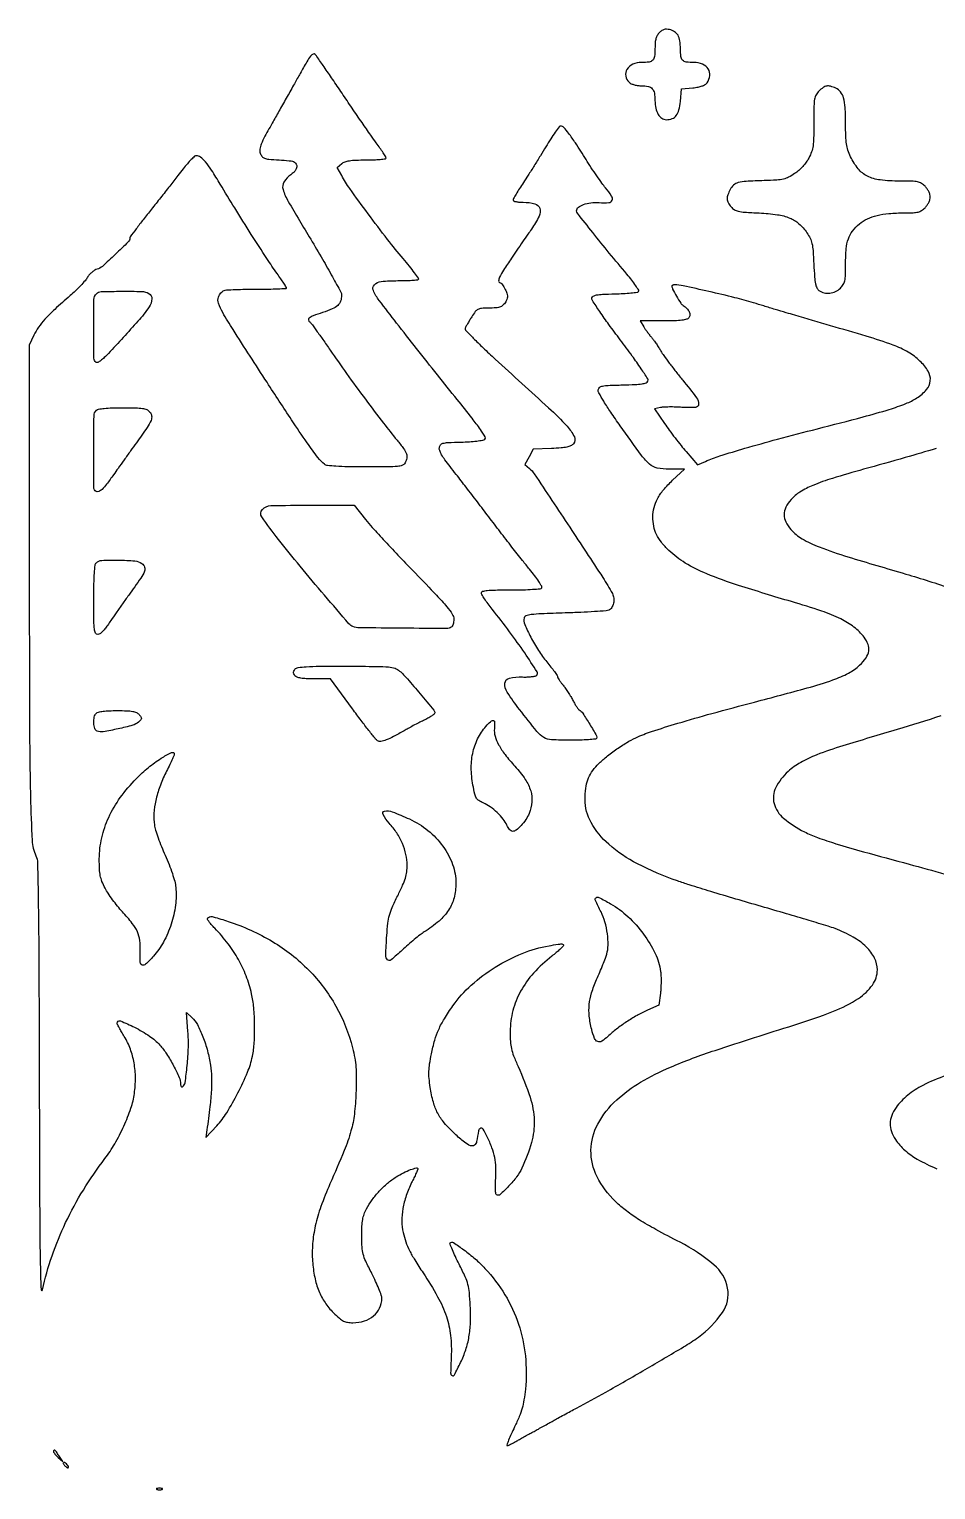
# Model space of a CAD drawing. Extents: x 136 to 895, y 129 to 819.
# Drawn here: x 136 to 564, y 129 to 819 of the extents above; entities that cross this region are included whole.
import ezdxf

# ---------------------------------------------------------------- set-up
doc = ezdxf.new("R2010")
doc.units = 0

msp = doc.modelspace()

# ---------------------------------------------------------------- linework, layer by layer
for points in [[(433.086658, 817.086658, 0.062893), (432.079109, 815.787848, 0.065618), (431.443459, 814.297329, 0.0493), (431.103169, 812.356174, 0.018757), (431, 809.606989, -0.028568), (430.785795, 805.861011, -0.164473), (429.951262, 804.089589, -0.171225), (428.233265, 803.226954, -0.031555), (424.640719, 803, 0.103258), (420.519845, 802.139802, 0.151859), (417.741764, 799.737485, 0.189585), (417.165412, 796.599918, 0.161938), (418.828741, 793.654988, 0.07717), (419.827322, 792.998563, 0.037402), (421.26504, 792.469309, 0.03489), (422.928415, 792.117895, 0.034627), (424.628741, 792, -0.050087), (427.866093, 791.674889, -0.15897), (429.735829, 790.615541, -0.146004), (430.713696, 788.591489, -0.040046), (431, 785.022506, 0.050929), (431.371514, 781.384588, 0.083434), (432.488954, 778.503758, 0.109149), (434.216306, 776.664162, 0.150987), (436.365574, 776, 0.092757), (439.110545, 776.513651, 0.137928), (441.053855, 777.972944, 0.103473), (442.305768, 780.588865, 0.037888), (442.980372, 784.655037), (443.5, 790.5), (448.858381, 791.037977, 0.020497), (451.342983, 791.39078, 0.041267), (453.252151, 791.907928, 0.053766), (454.662878, 792.597134, 0.09467), (455.608381, 793.479107, 0.132806), (456.888645, 796.806491, 0.172704), (456.12179, 799.95655, 0.151208), (453.399268, 802.202734, 0.097729), (449.359281, 803, -0.03126), (445.786686, 803.223574, -0.167755), (444.062711, 804.072166, -0.166208), (443.220612, 805.8085, -0.03055), (443, 809.415859, 0.034452), (442.734506, 813.26435, 0.09468), (441.865108, 815.8314, 0.123371), (440.277643, 817.498787, 0.082216), (437.836658, 818.531925, 0.051373), (436.469721, 818.715734, 0.081776), (435.30284, 818.560593, 0.078615), (434.215621, 818.032353, 0.044082)], [(263.456737, 797.851193, -0.000681), (260.746604, 793.004378, -0.000346), (257.324854, 786.91431, -0.000344), (253.785768, 780.635701, -0.000514), (250.684023, 775.154968, 0.004411), (246.797744, 768.161363, 0.028415), (245.070798, 764.507943, 0.06044), (244.420982, 762.104128, 0.120575), (244.61007, 760.154968, 0.079862), (245.43191, 758.636499, 0.144747), (246.565635, 757.81365, 0.063108), (248.594857, 757.372047, 0.006415), (253.519691, 757, -0.006315), (258.217629, 756.646034, -0.055277), (260.262541, 756.235184, -0.146187), (261.29302, 755.531658, -0.135782), (261.805453, 754.35758, -0.097715), (261.747751, 753.273812, -0.079985), (261.286933, 752.206658, -0.063148), (260.396865, 751.135645, -0.033137), (259.053419, 750.038038, 0.099267), (255.803497, 746.578272, 0.216871), (255.345217, 743.048744, 0.05808), (257.832546, 737.388511, 0.002771), (268.41662, 719.554435, -0.003752), (274.005359, 710.095218, -0.005667), (278.716132, 701.767702, -0.002428), (282.614535, 694.608232, -0.124072), (283, 693.078749, -0.086167), (282.528621, 690.363789, -0.123145), (281.176594, 688.339576, -0.08235), (278.578629, 686.665052, -0.022856), (274.030344, 684.940062, 0.009352), (269.650051, 683.412732, 0.068151), (267.691574, 682.36736, 0.286539), (267.320718, 681.455538, 0.21455), (267.942953, 680.535257, -0.095877), (268.537533, 679.987157, -0.001629), (271.172638, 676.385338, -0.004101), (274.200521, 672.145539, -0.002709), (277.613477, 667.22624, 0.005379), (285.392622, 656.140572, 0.003957), (294.240913, 644.019163, 0.003976), (302.723765, 632.777335, 0.009792), (309.176817, 624.698084, -0.013897), (312.311232, 620.707028, -0.075034), (313.600933, 618.278399, -0.129726), (313.765331, 616.237366, -0.078601), (312.964816, 613.934259, -0.180562), (311.726622, 612.843614, -0.066029), (309.41873, 612.295965, -0.023553), (305.047267, 612.059583, -0.00218), (294.214816, 612.031803, -0.003999), (285.998488, 612.112264, -0.011775), (280.351717, 612.345822, -0.011826), (276.383435, 612.698083, -0.141573), (274.97726, 613.281803, -0.060771), (271.825096, 616.502399, -0.010306), (266.731867, 623.449066, -0.007458), (259.408594, 634.219711, -0.001872), (247.798413, 652, -0.000747), (231.746737, 676.865747, -0.013601), (226.858114, 684.937985, -0.045039), (224.863016, 689.319195, -0.176968), (224.901018, 692.239658, -0.044121), (225.385379, 693.238516, -0.038822), (226.056123, 694.183444, -0.040814), (226.801479, 694.942207, -0.086797), (227.505183, 695.363615, -0.077887), (228.68605, 695.616477, -0.003663), (232.764897, 695.813062, -0.005963), (237.629176, 695.953708, -0.004245), (243.081787, 696, 0.003844), (248.418654, 696.041026, 0.006404), (252.911525, 696.167674, 0.001643), (256.778977, 696.339013, 0.400351), (257, 696.570806, 0.142801), (256.886701, 696.959418, 0.002589), (255.707366, 698.789076, 0.006202), (254.285982, 700.911367, 0.004074), (252.599543, 703.320806, -0.010121), (247.736173, 710.451177, -0.002789), (240.378568, 721.860416, -0.002917), (232.549218, 734.310864, -0.004119), (225.730859, 745.5, 0.008482), (221.61539, 752.122864, 0.031461), (218.697072, 756.076413, 0.051996), (216.38277, 758.312094, 0.167599), (214.388173, 759, 0.184462), (213.614914, 758.704677, 0.014956), (212.011296, 757.181867, 0.018559), (210.169356, 755.1816, 0.01316), (208.248957, 752.81061, -0.00241), (205.748386, 749.583896, -0.00071), (201.884069, 744.661167, -0.000713), (197.52256, 739.137511, -0.000767), (193.25, 733.759309, 0.002684), (189.320943, 728.774384, 0.00424), (186.010938, 724.45311, 0.001151), (183.174551, 720.666267, 0.161525), (183, 720.14004, -0.199197), (182.244309, 718.318463, -0.005824), (176.156021, 712.383414, -0.007883), (170.053171, 706.752044, -0.121485), (167.546032, 705.422197, 0.078616), (166.44053, 704.951128, 0.037057), (165.186743, 704.029652, 0.035546), (163.989221, 702.847494, 0.041829), (163.04129, 701.566809, -0.04026), (161.866594, 699.969316, -0.011576), (159.801189, 697.696749, -0.011568), (157.344439, 695.232946, -0.012068), (154.810084, 692.920892, 0.006802), (147.568582, 686.452985, 0.021338), (142.956404, 681.841686, 0.031399), (139.875573, 678.032271, 0.046236), (137.720575, 674.310599), (135.5, 669.5), (135.533074, 561, 0.000714), (135.655049, 490.647576, 0.005031), (136.107882, 456.409142, 0.006687), (136.868453, 435.672855, 0.094967), (138.619231, 428.499984, -0.101846), (139.418782, 425.01903, -0.001897), (139.77686, 406.165589, -0.002734), (140.058341, 377.232404, -0.000453), (140.245316, 321.499984, 0.000372), (140.428547, 264.120516, 0.002965), (140.690023, 237.621518, 0.005571), (141.068823, 223.563299, 0.882024), (141.7935, 223.5, -0.029989), (146.266898, 239.520558, -0.027935), (152.712676, 255.286349, -0.027166), (161.076022, 270.658035, -0.024914), (171.282754, 285.5, 0.033554), (175.890759, 292.45485, 0.02328), (180.175487, 300.858285, 0.023565), (183.517313, 309.277751, 0.047811), (185.176057, 316.200467, 0.036773), (185.665484, 323.59241, 0.041869), (185.020326, 330.655693, 0.043786), (183.256441, 337.225643, 0.048561), (180.417247, 343.150727, -0.004377), (179.107774, 345.359501, -0.00651), (178.003816, 347.31759, -0.00315), (177.101472, 348.992927, -0.122546), (177, 349.400727, -0.52537), (178.56138, 350.476556, -0.026942), (185.210011, 347.523211, -0.029984), (192.3479, 343.323312, -0.063223), (197.179562, 339.102082, -0.038085), (200.388584, 334.883563, -0.021054), (203.674986, 329.301186, -0.018444), (206.333282, 323.841247, -0.104319), (206.999211, 320.690983, 0.04815), (207.062706, 320.036154, 0.104775), (207.259154, 319.573674, 0.181802), (207.549042, 319.375072, 0.201293), (207.883017, 319.4277, 0.223185), (209.131919, 321.342069, 0.00991), (210.097014, 329.409951, 0.017345), (210.653828, 338.024244, 0.026817), (210.476692, 345.478287), (209.777197, 354.5), (212.330005, 352.130732, -0.085307), (214.899174, 348.768417, -0.027713), (217.497624, 343.055305, -0.026966), (219.706706, 336.333552, -0.028998), (221.116731, 329.573323, -0.029721), (221.604338, 324.060746, -0.021242), (221.519612, 317.86723, -0.015488), (220.832075, 309.996156, -0.00579), (219.398042, 299), (218.900319, 295.5), (224.078356, 301, 0.050905), (228.762589, 307.116837, 0.019411), (234.03714, 316.480608, 0.019483), (238.586196, 326.264675, 0.048469), (240.911855, 333.799221, 0.036086), (241.762275, 340.284574, 0.018064), (241.945307, 348.557221, 0.018066), (241.529872, 356.837158, 0.035421), (240.498002, 363.352384, 0.03428), (237.929939, 371.76075, 0.036655), (234.282005, 379.545166, 0.035376), (229.408895, 386.947064, 0.028085), (223.174358, 394.213625, -0.025591), (219.869335, 398.027113, -0.470318), (220.171078, 399.400156, -0.19002), (222.420607, 399.625108, -0.009909), (229.499822, 397.468476, -0.055822), (250.33624, 387.986628, -0.063968), (267.522846, 374.47243, -0.066106), (280.300267, 357.477308, -0.066338), (288.180949, 337.756299, -0.017334), (289.212812, 332.985845, -0.025558), (289.756535, 328.736111, -0.020337), (289.931806, 323.797937, -0.006848), (289.795686, 316.591712, -0.021005), (289.041703, 306.501722, -0.040325), (287.452986, 298.549932, -0.028341), (284.245095, 289.319319, -0.005902), (277.517159, 273.535886, 0.017601), (273.260834, 262.865445, 0.030692), (270.602275, 253.722864, 0.03545), (269.328261, 245.335767, 0.037355), (269.284887, 237, 0.032881), (270.304375, 229.505977, 0.04619), (272.254417, 223.048206, 0.050415), (275.18427, 217.506297, 0.052636), (279.127779, 212.75, 0.013873), (281.997769, 210.099641, 0.060564), (283.906187, 208.802661, 0.081344), (285.783021, 208.193999, 0.037836), (288.343045, 208, 0.076276), (293.753236, 208.830163, 0.09884), (298.144645, 211.238069, 0.108755), (300.988855, 214.936715, 0.110163), (302, 219.470322, 0.084345), (301.744888, 220.971877, 0.011208), (300.609887, 223.99645, 0.012719), (299.079698, 227.547657, 0.010369), (297.267702, 231.269982, -0.008367), (294.408633, 237.084031, -0.044821), (293.196297, 240.397926, -0.051744), (292.676434, 243.66639, -0.013417), (292.529701, 249, -0.010943), (292.626992, 253.58561, -0.03324), (292.9678, 256.684019, -0.043914), (293.648187, 259.203272, -0.034189), (294.80531, 261.79506, -0.0351), (297.467118, 266.055602, -0.030041), (300.830458, 270.141862, -0.029875), (304.681769, 273.819544, -0.033587), (308.802783, 276.858831, -0.024597), (312.235642, 278.820369, -0.03002), (315.627952, 280.294441, -0.030526), (318.343647, 281.101476, -0.482632), (319, 280.579891, -0.103984), (318.908249, 280.143484, -0.003094), (318.141293, 278.428974, -0.006044), (317.196846, 276.417149, -0.004121), (316.076742, 274.152026, 0.035827), (313.536392, 268.073432, 0.038896), (311.972619, 261.858016, 0.041542), (311.461322, 255.905784, 0.058484), (312.067764, 250.617681, 0.025868), (313.364467, 246.154364, 0.031162), (315.05209, 242.12654, 0.024352), (317.555004, 237.628394, 0.008935), (321.507549, 231.520269, -0.021586), (328.376568, 220.292334, -0.045859), (332.472979, 210.974965, -0.052919), (334.457561, 201.96585, -0.039821), (334.777137, 191.818855, 0.005384), (334.496047, 184.29621, 0.27389), (335.184157, 183.060494, 0.427365), (336.255055, 183.368092, 0.007752), (339.216535, 189.229412, 0.033181), (341.662697, 195.248648, 0.037667), (343.169305, 201.290787, 0.034068), (343.847138, 207.981968, 0.020244), (343.785938, 215.998376, 0.010134), (343.351052, 222.347915, 0.043462), (342.689408, 226.078713, 0.042329), (341.3854, 229.68463, 0.009284), (338.514469, 235.625296, -0.007077), (336.724631, 239.287566, -0.01133), (335.312736, 242.468208, -0.005272), (334.223743, 245.158938, -0.298256), (334.328708, 245.662042, -0.354788), (335.830507, 245.818082, -0.013602), (340.767406, 242.400264, -0.021751), (346.050334, 238.160927, -0.024808), (350.707122, 233.65135, -0.05173), (360.150043, 221.190644, -0.055654), (366.56348, 207.350043, -0.055387), (369.787557, 192.375616, -0.050387), (369.798917, 176.56236, -0.015145), (369.141823, 171.54638, -0.030156), (368.264727, 167.639542, -0.0289), (366.89783, 163.762065, -0.012777), (364.67115, 158.80598, 0.006488), (363.102286, 155.428322, 0.011353), (361.903732, 152.586756, 0.005674), (361.012468, 150.255036, 0.522056), (361.190157, 150, 0.104035), (361.656427, 150.098078, 0.007956), (362.829643, 150.636934, 0.010655), (364.216988, 151.337789, 0.007915), (365.719584, 152.168285, -0.00213), (367.482839, 153.169654, -0.001121), (369.682112, 154.3998, -0.001115), (371.940488, 155.649783, -0.001716), (373.900372, 156.720104, 0.001633), (375.917056, 157.821008, 0.000918), (378.359276, 159.170432, 0.000916), (380.820133, 160.541962, 0.001498), (382.900372, 161.714558, -0.003333), (385.12075, 162.95543, -0.00149), (388.058234, 164.560077, -0.001475), (391.175049, 166.238771, -0.002001), (394, 167.735034, 0.007919), (407.730546, 175.217007, 0.00315), (426.339694, 185.898299, 0.002236), (444.437787, 196.547059, 0.024182), (451.512087, 201.229247, 0.082425), (462.861712, 212.856922, 0.202669), (465.288846, 224.306131, 0.171361), (458.7724, 235.416522, 0.057317), (442.856083, 245.990927, -0.006017), (431.374939, 252.025728, -0.016698), (423.505135, 256.630058, -0.022848), (417.551906, 260.777108, -0.02734), (412.364977, 265.224587, -0.084246), (403.674457, 276.915423, -0.121504), (400.758164, 289.408756, -0.121731), (403.987371, 301.808262, -0.084756), (412.965163, 313.230356, -0.049452), (424.203433, 321.540554, -0.034613), (438.265478, 328.660539, -0.020098), (459.388912, 336.594765, -0.004359), (496.5, 348.498843, 0.016811), (515.298173, 355.049218, 0.053822), (527.075741, 361.127827, 0.090432), (533.674367, 367.454642, 0.157391), (535.993411, 374.599962, 0.119122), (534.664677, 380.136972, 0.081367), (530.810089, 385.368252, 0.064524), (524.536042, 390.08387, 0.038153), (516.045672, 394.074644, 0.016527), (512.772993, 395.19587, 0.001248), (503.79991, 397.917795, 0.001721), (493.075217, 401.101646, 0.001308), (481.300777, 404.519653, -0.001801), (469.164373, 408.055696, -0.001935), (457.341061, 411.596556, -0.001829), (447.211005, 414.713595, -0.009191), (441.583688, 416.58184, -0.033197), (422.751372, 424.661853, -0.063022), (409.133818, 433.929101, -0.083705), (400.868586, 444.142565, -0.129043), (398, 455.072326, -0.028932), (398.30368, 460.316172, -0.056116), (399.250396, 464.399781, -0.062225), (400.99807, 467.890181, -0.044692), (403.73556, 471.290457, -0.030558), (407.437965, 474.688396, -0.016327), (412.389028, 478.442819, -0.016327), (417.572454, 481.864779, -0.030674), (422, 484.22361, -0.027217), (429.400459, 487.126066, -0.006838), (441.760536, 491.026385, -0.005957), (457.865681, 495.658856, -0.003125), (478, 501.056303, 0.002635), (502.885595, 507.701285, 0.017848), (515.05097, 511.489751, 0.037099), (522.397944, 514.698286, 0.069643), (527.642607, 518.482049, 0.048564), (530.648078, 521.98078, 0.113713), (531.939447, 525.156636, 0.130861), (531.623971, 528.285267, 0.075088), (529.758613, 531.615141, 0.063078), (524.95714, 536.405898, 0.050351), (518.747206, 540.279133, 0.033238), (509.735213, 543.989962, 0.009844), (495.5, 548.463232, -0.005494), (470.476747, 556.087978, -0.021976), (455.436686, 561.589998, -0.035966), (445.307859, 566.691205, -0.056457), (437.563605, 572.593648, -0.033234), (434.022714, 576.469132, -0.057612), (431.71349, 580.16247, -0.062746), (430.431239, 584.0533, -0.048293), (430, 588.507719, -0.061733), (430.545224, 592.906897, -0.062455), (432.147543, 597.021357, -0.052225), (434.997753, 601.183287, -0.027117), (439.336414, 605.756844), (444.880279, 611), (437.627231, 611, -0.04835), (431.992207, 611.546186, -0.134145), (428.456122, 613.297904, -0.053551), (424.675273, 617.462379, -0.003082), (414.576122, 631.489987, -0.005691), (410.121966, 637.911438, -0.011893), (406.832625, 643.028872, -0.009073), (404.480698, 647.04899, -0.164861), (404.211898, 648.489987, -0.188206), (404.839627, 649.600657, -0.122825), (406.187826, 650.235179, -0.038964), (408.950719, 650.561528, -0.003654), (415.794111, 650.783164, 0.005343), (421.598108, 650.990761, 0.025522), (424.897412, 651.313372, 0.044878), (426.862745, 651.790576, 0.222699), (427.66082, 652.558493, 0.237994), (427.543129, 653.721091, 0.005591), (424.450797, 658.447548, 0.009974), (420.276576, 664.413675, 0.004457), (414.558533, 672.10399, -0.005023), (409.253301, 679.256012, -0.008251), (404.926015, 685.425415, -0.00369), (401.434001, 690.665841, -0.194791), (401.203551, 691.82866, -0.22594), (401.852285, 692.711839, -0.078496), (403.382823, 693.246664, -0.033047), (406.239027, 693.572045, -0.004979), (411.999333, 693.787606, 0.006784), (416.070433, 693.954675, 0.01008), (419.628287, 694.221092, 0.005596), (422.594085, 694.53693, 0.168599), (423.259429, 694.859429, 0.345818), (423.330773, 695.453554, 0.011439), (421.960219, 697.59531, 0.017342), (420.097267, 700.167561, 0.010639), (417.735344, 703.071823, -0.003977), (409.425126, 713.016566, -0.004467), (401.593233, 722.717266, -0.001056), (394.416466, 731.810202, -0.168069), (394, 733.014179, -0.234852), (394.806618, 734.636753, -0.07616), (397.231601, 735.949219, -0.058778), (400.715874, 736.752674, -0.0425), (404.703908, 736.849455, 0.032395), (409.165935, 736.867667, 0.281914), (410.713459, 737.968758, 0.252497), (410.529591, 739.965224, 0.027384), (407.666142, 743.801141, -0.017676), (405.963809, 745.991619, -0.005371), (403.539273, 749.427112, -0.005371), (400.903211, 753.338046, -0.005833), (398.424582, 757.199354, 0.004234), (393.43613, 765.025523, 0.017596), (390.22395, 769.610447, 0.023794), (387.923962, 772.375182, 0.210354), (386.504518, 773, 0.232141), (385.797609, 772.6531, 0.008103), (383.914909, 770.135937, 0.013595), (381.765871, 766.986532, 0.008913), (379.455524, 763.25, -0.003476), (376.885603, 758.990801, -0.002466), (373.946215, 754.247641, -0.002489), (371.094609, 749.746387, -0.005279), (368.832317, 746.29516, 0.006244), (366.980903, 743.458829, 0.008989), (365.419493, 740.899726, 0.005398), (364.17624, 738.723647, 0.127757), (364, 738.04516, 0.311724), (364.282976, 737.635377, 0.037035), (365.400271, 737.304335, 0.033444), (366.949736, 737.074672, 0.020074), (368.80887, 737, -0.061232), (374.278967, 736.327587, -0.263094), (376.572041, 734.151834, -0.192479), (376.263127, 730.446978, -0.034624), (372.677441, 724.365109, -0.000254), (370.97716, 721.892799, -0.000087), (368.505253, 718.303741, -0.000086), (365.773978, 714.341027, -0.000099), (363.167602, 710.562521, 0.007647), (359.438805, 704.978314, 0.036063), (357.587893, 701.601144, 0.100905), (357.155596, 699.739197, 0.422145), (357.875097, 699, -0.2051), (358.304882, 698.81596, -0.028339), (358.948842, 698.059065, -0.028682), (359.64352, 697.023657, -0.020646), (360.301541, 695.796818, -0.026485), (360.998241, 694.140028, -0.063796), (361.28501, 692.84356, -0.079731), (361.206276, 691.70192, -0.064104), (360.77674, 690.546818, -0.056845), (359.505573, 688.679217, -0.117139), (358.082122, 687.649193, -0.080502), (355.995026, 687.154954, -0.017237), (352.262545, 687.015313, 0.017244), (349.016843, 686.893839, 0.103021), (347.397123, 686.432968, 0.110532), (346.149946, 685.376717, 0.021211), (344.451953, 682.923889, 0.00505), (343.430813, 681.269514, 0.005804), (342.490471, 679.669343, 0.005254), (341.723957, 678.296344, 0.033077), (341.387905, 677.568482, 0.287296), (341.55939, 676.691558, 0.004582), (345.20886, 672.865667, 0.010096), (349.800266, 668.326838, 0.005599), (355.573748, 662.967125, -0.001507), (380.76755, 639.959856, -0.020766), (389.516717, 631.224526, -0.07093), (392.916004, 626.288077, -0.30851), (392.455701, 622.95105, -0.097885), (391.173865, 621.996501, -0.059667), (389.379378, 621.390372, -0.034822), (386.655359, 621.015016, -0.008513), (382.128644, 620.787163), (373.5, 620.5), (371.536599, 616.833094), (369.573197, 613.166189), (371.729042, 611.333094, -0.069944), (373.97518, 608.805328, -0.000442), (390.7198, 583.575131, -0.001176), (406.331671, 559.8857, -0.02224), (410.868406, 552.245885, -0.096896), (411.531066, 550.090015, -0.080263), (411.398424, 547.687924, -0.086941), (410.552563, 545.623057, -0.152212), (409.159753, 544.434467, -0.082945), (407.9157, 544.131565, -0.002342), (402.409664, 543.753047, -0.004715), (395.9077, 543.398183, -0.003217), (388.511446, 543.112109, 0.002144), (377.29581, 542.702405, 0.020606), (372.53487, 542.311089, 0.052271), (370.066376, 541.739194, 0.268607), (369.182019, 540.71831, 0.148404), (369.504591, 537.675657, 0.019501), (372.299718, 531.727277, 0.0233), (375.972895, 525.383727, 0.030664), (379.926799, 519.992238, -0.006549), (381.870696, 517.593188, -0.009631), (383.509747, 515.430927, -0.005463), (384.825355, 513.581976, -0.153055), (385, 513.024809, 0.127948), (385.128262, 512.531788, 0.015848), (385.70426, 511.572447, 0.017869), (386.479395, 510.45901, 0.013907), (387.39748, 509.304207, -0.020746), (388.473476, 507.912121, -0.010029), (389.73874, 506.048639, -0.009927), (390.981511, 504.051185, -0.014058), (392.00105, 502.222489, 0.011528), (392.918707, 500.556774, 0.014287), (393.851752, 499.052436, 0.012631), (394.695221, 497.843038, 0.096034), (395.203399, 497.374292, -0.108757), (396.905319, 495.723215, -0.009261), (400.186727, 490.551293, -0.005475), (403.439347, 485.074386, -0.276363), (403.422171, 483.87407, -0.23572), (402.85646, 483.523926, -0.005213), (399.557887, 483.256758, -0.010706), (395.609026, 483.063183, -0.006892), (391.025749, 483, -0.013399), (382.140959, 483.238133, -0.123195), (378.483269, 484.364569, -0.086496), (375.277742, 487.15605, -0.004878), (367.048765, 497.5, -0.020347), (361.217417, 505.641151, -0.169463), (360.132824, 509.976468, -0.329394), (362.25707, 512.364557, -0.062039), (368.446112, 512.882441, 0.018645), (370.673784, 512.875424, 0.023521), (372.728116, 513.042538, 0.022618), (374.397013, 513.334911, 0.142641), (375.146131, 513.746131, 0.353837), (375.31645, 515.358842, 0.004826), (369.460383, 524.20785, 0.011627), (362.370801, 534.190898, 0.008669), (354.109314, 544.877459, -0.009744), (352.152208, 547.420325, -0.013403), (350.500861, 549.784724, -0.010056), (349.230601, 551.798492, -0.136498), (349, 552.627459, -0.344673), (349.558167, 553.340971, -0.036259), (351.789266, 553.725387, -0.020797), (355.680807, 553.945686, -0.00374), (362.940983, 554, 0.005861), (368.679495, 554.067272, 0.011591), (373.229239, 554.279561, 0.006921), (376.806841, 554.57952, 0.234073), (377.511607, 555.018781, 0.280087), (377.51679, 555.719521, 0.010811), (376.079904, 558.00934, 0.016539), (374.156294, 560.731934, 0.010588), (371.753547, 563.768781, -0.00557), (368.450545, 567.858441, -0.001626), (363.460088, 574.222704, -0.001634), (357.888381, 581.42445, -0.00175), (352.490458, 588.5, 0.001017), (347.166277, 595.500146, 0.001018), (341.815929, 602.475583, 0.000994), (337.122086, 608.544371, 0.004054), (334.23197, 612.204113, -0.012076), (331.817154, 615.364948, -0.029075), (330.228529, 617.842856, -0.039147), (329.326755, 619.789997, -0.124723), (329.174436, 621.204113, -0.13589), (329.739931, 622.501694, -0.162186), (330.859445, 623.216288, -0.050467), (333.18325, 623.557263, -0.003958), (339.443989, 623.788552, 0.009325), (343.344025, 623.974563, 0.012878), (346.833711, 624.296742, 0.009485), (349.702993, 624.691685, 0.135055), (350.636591, 625.113361, 0.3706), (350.823978, 626.216526, 0.016419), (348.549603, 629.730792, 0.014589), (344.644471, 635.015356, 0.003229), (337.635871, 643.824809, -0.001594), (328.259164, 655.532051, -0.001362), (318.451741, 667.926518, -0.001391), (309.008594, 679.996633, -0.002022), (300.75, 690.702479, -0.058137), (298.022048, 695.28581, -0.303238), (298.489388, 698.039405, -0.181519), (301.737253, 699.627174, -0.023897), (309.533333, 700, 0.006497), (313.079393, 700.046078, 0.009755), (316.17056, 700.18681, 0.005137), (318.756456, 700.38184, 0.176769), (319.302615, 700.635948, 0.364868), (319.345789, 701.138604, 0.005238), (317.454751, 703.762339, 0.01153), (315.071326, 706.845766, 0.007), (312.118982, 710.385948, -0.012253), (304.723577, 719.445675, -0.005608), (295.50116, 731.605497, -0.004612), (286.886488, 743.459658, -0.031095), (283.047803, 749.622889), (280.955467, 753.5), (283.088518, 755.25, -0.08524), (284.622063, 756.121952, -0.04909), (286.686862, 756.646609, -0.029871), (289.721364, 756.923525, -0.00782), (294.610784, 757, 0.008892), (298.210784, 757.064024, 0.014736), (301.241918, 757.261435, 0.008409), (303.687672, 757.534838, 0.37716), (304, 757.889991, 0.138958), (303.836646, 758.466424, 0.005238), (302.628668, 760.38137, 0.009095), (301.120339, 762.627118, 0.006239), (299.331637, 765.121505, -0.006286), (296.81589, 768.630464, -0.001456), (292.67488, 774.599386, -0.001503), (287.94711, 781.500918, -0.00147), (283.225912, 788.481514, 0.001406), (278.750509, 795.100511, 0.002059), (274.771928, 800.897733, 0.00098), (271.356841, 805.809611, 0.037343), (270.507368, 806.851193, 0.343036), (269.564942, 806.994662, 0.09943), (268.37091, 805.972401, 0.034053), (266.610913, 803.380169, 0.004974)], [(508.454545, 789.545455, 0.068913), (507.057037, 787.698662, 0.08679), (506.349068, 785.678219, 0.037217), (506.058358, 782.43828, 0.003772), (506, 774.702738, -0.00535), (505.923154, 767.520844, -0.029031), (505.614161, 763.639648, -0.048981), (504.936076, 760.812181, -0.038012), (503.676115, 757.907284, -0.037923), (502.442584, 755.944327, -0.025707), (500.764307, 753.903642, -0.025481), (498.860005, 752.019094, -0.034023), (496.940848, 750.525896, -0.030557), (494.096052, 748.85106, -0.061725), (491.65481, 747.966273, -0.040847), (488.484941, 747.510626, -0.007324), (482.514733, 747.232996, 0.005678), (473.997514, 746.865019, 0.050569), (470.295987, 746.284432, 0.118151), (468.148796, 745.134047, 0.091879), (466.518189, 743.035173, 0.032294), (465.38792, 740.45362, 0.099337), (465.104098, 738.576851, 0.111695), (465.578864, 736.864072, 0.046896), (466.910316, 734.860784, 0.085982), (468.41895, 733.540445, 0.083035), (470.301765, 732.784702, 0.037252), (473.404519, 732.342571, 0.00471), (480.163992, 731.952426, -0.022089), (488.830996, 731.149264, -0.063582), (494.648932, 729.579312, -0.083151), (498.970058, 726.891304, -0.060668), (502.736256, 722.659127, -0.038235), (504.27456, 720.031168, -0.059471), (505.135109, 717.554015, -0.036086), (505.624272, 714.166471, -0.006377), (506, 707.752866, 0.005437), (506.343177, 701.700053, 0.031976), (506.759886, 698.547991, 0.065702), (507.401219, 696.654558, 0.121167), (508.44113, 695.417323, 0.095321), (510.849411, 694.281755, 0.088438), (513.573819, 694.079438, 0.08628), (516.257447, 694.834961, 0.084912), (518.545455, 696.454545, 0.058245), (519.902137, 698.170362, 0.085952), (520.614802, 699.94846, 0.045789), (520.927917, 702.585105, 0.006672), (521, 707.986664, -0.021102), (521.298426, 715.054654, -0.062804), (522.306122, 719.786236, -0.0814), (524.273909, 723.40783, -0.055371), (527.547857, 726.778835, -0.062344), (531.307667, 729.161513, -0.049329), (535.846341, 730.775913, -0.03999), (541.4783, 731.703461, -0.020826), (548.594676, 732, 0.009672), (552.900984, 732.083311, 0.050832), (555.241122, 732.413719, 0.082834), (556.905785, 733.131562, 0.053295), (558.545455, 734.454545, 0.046014), (559.484854, 735.584818, 0.03719), (560.278977, 736.949148, 0.038507), (560.823919, 738.330305, 0.074846), (561, 739.5, 0.074846), (560.823919, 740.669695, 0.038507), (560.278977, 742.050852, 0.03719), (559.484854, 743.415182, 0.046014), (558.545455, 744.545455, 0.059852), (556.807945, 745.91027, 0.086474), (554.993556, 746.62186, 0.04431), (552.264619, 746.930654, 0.006029), (546.513336, 747, -0.029229), (537.320222, 747.537878, -0.086275), (531.275707, 749.335116, -0.10724), (526.949722, 752.796306, -0.06088), (523.368034, 758.5, -0.030489), (522.133699, 761.606993, -0.042058), (521.440476, 764.52645, -0.029437), (521.106275, 768.221163, -0.00761), (521.009769, 774.202947, 0.012986), (520.805503, 781.799381, 0.055022), (520.069215, 786.282382, 0.098859), (518.649969, 789.077768, 0.119665), (516.342675, 790.889728, 0.040947), (513.905829, 791.76733, 0.10858), (512.066722, 791.854785, 0.11088), (510.38376, 791.163677, 0.043749)], [(439, 697.460162, 0.120894), (439.344907, 696.054527, 0.009696), (441.190932, 692.680468, 0.010143), (443.16352, 689.391989, 0.110796), (444.242966, 688.303627, -0.05007), (446.085595, 686.847166, -0.089834), (447.206707, 685.285643, -0.124278), (447.503709, 683.791381, -0.1618), (447, 682.5, -0.149173), (445.864691, 681.753078, -0.040739), (443.740589, 681.312953, -0.024711), (440.393754, 681.066626, -0.006014), (434.854502, 681), (423.953894, 681), (425.659089, 678.25, 0.012423), (426.467308, 677.016102, 0.007214), (427.495415, 675.573437, 0.007208), (428.568308, 674.156257, 0.012055), (429.515881, 673, -0.018741), (430.49362, 671.773859, -0.008801), (431.668927, 670.120867, -0.008706), (432.841257, 668.343435, -0.012104), (433.824006, 666.709336, 0.026242), (435.146907, 664.644122, 0.005249), (437.734559, 661.11501, 0.005536), (440.838436, 657.067896, 0.005139), (444.108211, 652.987883, -0.008608), (450.631461, 644.731455, -0.171979), (451.599353, 641.718411, -0.389445), (450.078364, 640.157836, -0.030303), (443.726674, 640.190185, 0.009475), (440.75123, 640.329332, 0.009612), (437.786899, 640.354703, 0.009442), (435.209537, 640.278522, 0.038408), (433.654257, 640.082759), (430.808515, 639.5), (435.558512, 632.5, 0.0092), (437.769143, 629.367843, 0.005511), (440.504215, 625.725022, 0.005517), (443.307116, 622.15848, 0.009553), (445.724742, 619.266031), (451.140974, 613.032063), (454.820487, 614.657592, -0.026901), (461.661388, 617.249784, -0.006192), (473.467752, 620.850702, -0.005534), (488.78909, 625.133649, -0.002983), (507.756692, 630.089151, 0.002213), (529.366563, 635.699433, 0.010563), (541.621594, 639.217577, 0.018162), (549.475746, 641.969436, 0.050602), (554.666673, 644.635319, 0.069488), (559.252448, 648.611438, 0.159873), (561.012783, 652.767275, 0.156936), (559.982684, 657.212208, 0.06628), (556.127257, 662.064376, 0.061681), (550.563346, 666.239886, 0.04259), (543.415012, 669.565641, 0.015513), (530.774877, 673.744785, 0.001237), (497, 683.669861, -0.001318), (492.96333, 684.856783, -0.000624), (487.765625, 686.40705, -0.000619), (482.33218, 688.042349, -0.000876), (477.5, 689.512452, 0.013125), (468.70965, 691.953187, 0.005156), (456.477954, 694.872417, 0.003073), (444.292809, 697.569389, 0.052968), (440.239413, 698, 0.041631), (439.764889, 697.960421, 0.061164), (439.364078, 697.841423, 0.080386), (439.092099, 697.666629, 0.212923)], [(192.065741, 693.964816, -0.297509), (193.465064, 691.409815, -0.13009), (192.133048, 687.595887, -0.035057), (186.844839, 680.849493, -0.003456), (172.904104, 665.637433, -0.016317), (170.969174, 663.686814, -0.030571), (169.264062, 662.263163, -0.034046), (167.88283, 661.384659, -0.269236), (167.154104, 661.404759, -0.256311), (166.027912, 663.392836, -0.00375), (165.942915, 677.365535, -0.004431), (166.084893, 691.179116, -0.193943), (167.2, 693.8, -0.189861), (169.508289, 694.803645, -0.007065), (179.161042, 695.004041, -0.009399), (188.607845, 694.88907, -0.115618)], [(192.369123, 638.144618, -0.146383), (193.301684, 636.188471, -0.140019), (193.029213, 634.003614, -0.05031), (191.202576, 630.682374, -0.005409), (186.137784, 623.5, 0.000659), (183.336762, 619.606942, 0.000506), (180.287947, 615.348588, 0.000512), (177.444786, 611.360344, 0.001218), (175.341892, 608.388811, -0.008664), (172.039058, 603.866031, -0.040244), (169.888039, 601.455277, -0.084599), (168.308898, 600.391001, -0.249442), (167.043805, 600.472927, -0.258501), (165.96446, 602.396686, -0.002361), (165.953459, 619.410192, -0.002821), (166.117019, 636.241214, -0.194924), (167.2, 638.8, -0.155636), (168.246974, 639.340555, -0.017729), (170.918042, 639.696164, -0.016984), (174.603446, 639.928415, -0.007243), (179.545012, 640, -0.005114), (185.782299, 639.936209, -0.030817), (189.010062, 639.670716, -0.063329), (190.986256, 639.123422, -0.110084)], [(294.312866, 587.25, 0.015277), (297.484913, 583.522878, 0.002964), (303.455199, 577.005222, 0.003149), (310.513011, 569.486965, 0.002906), (317.855459, 561.852883, -0.002514), (327.875943, 551.450699, -0.016271), (332.728213, 546.019313, -0.030722), (335.302214, 542.527151, -0.144431), (336, 540.1619, -0.036965), (335.909638, 538.941294, -0.040976), (335.640425, 537.78994, -0.044971), (335.2467, 536.86253, -0.132227), (334.775914, 536.361507, -0.140376), (332.702219, 535.777213, -0.000773), (311.886402, 535.898609, -0.00115), (291.505543, 536.095858, -0.08884), (288.328387, 536.704228, -0.124061), (286.49765, 537.992689, -0.001018), (274.963842, 551.448595, -0.004089), (263.411392, 565.2082, -0.005495), (253.187146, 577.870993, -0.015214), (245.34281, 588.454508, -0.35249), (245.589332, 591.951799, -0.202093), (249.615094, 593.7681, -0.006253), (268.157407, 594), (288.914814, 594)], [(188.735608, 566.472634, -0.157739), (190.006706, 564.789725, -0.184606), (189.944788, 562.800589, -0.052744), (188.160941, 559.547724, -0.004176), (182.471914, 551.5, 0.001679), (179.514021, 547.359766, 0.001666), (176.576305, 543.189062, 0.001632), (174.030953, 539.524292, 0.006491), (172.505518, 537.25, -0.02586), (171.266525, 535.549031, -0.036973), (169.987424, 534.190126, -0.042565), (168.798304, 533.273611, -0.143874), (167.867114, 533, -0.280517), (166.82603, 533.633971, -0.090948), (166.278637, 535.432513, -0.026361), (166.043306, 539.264197, -0.002158), (166, 549.3, -0.004328), (166.065147, 556.825782, -0.012789), (166.28681, 561.990976, -0.012467), (166.626613, 565.618629, -0.16833), (167.2, 566.8, -0.187984), (169.807399, 567.944954, -0.014335), (177.633634, 568.050367, -0.016547), (185.402676, 567.674904, -0.133187)], [(310.433684, 515.701668, -0.028931), (314.098481, 511.977698, -0.005835), (320.140424, 504.918013, -0.001882), (326.51557, 497.231972, -0.17389), (327, 495.881175, -0.232231), (326.749714, 495.371365, -0.017359), (325.457812, 494.442544, -0.021194), (323.76152, 493.411296, -0.014361), (321.75, 492.37648, 0.005724), (319.448037, 491.242096, 0.003952), (316.867188, 489.907608, 0.003984), (314.405811, 488.58497, 0.008138), (312.5, 487.500523, -0.010636), (307.579682, 484.733201, -0.032367), (304.08889, 483.147643, -0.048669), (301.582902, 482.469239, -0.179985), (300, 482.77209, -0.087417), (299.072302, 483.58507, -0.0027), (295.902969, 487.573847, -0.005222), (292.230143, 492.349732, -0.003582), (288.159043, 497.840935), (277.818087, 512), (270.031488, 512, -0.010139), (266.261868, 512.076446, -0.031017), (263.719516, 512.338129, -0.046817), (262.003665, 512.791183, -0.132354), (261, 513.5, -0.045542), (260.431193, 514.32839, -0.128955), (260.256267, 515.001678, -0.128381), (260.433975, 515.676017, -0.044952), (261.006936, 516.508358, -0.184735), (262.472138, 517.333172, -0.021819), (266.257334, 517.727253, -0.013515), (272.617389, 517.937698, -0.002132), (285.129807, 517.960025, -0.001586), (299.709558, 517.877631, -0.02005), (305.196383, 517.609008, -0.057675), (308.242813, 516.978018, -0.104402)], [(187.353108, 495.162314, -0.025305), (188.285756, 494.020629, -0.177339), (188.483449, 493.341669, -0.170507), (188.199824, 492.680911, -0.023006), (187.111672, 491.601061, -0.117129), (184.36373, 490.091393, -0.01343), (177.461044, 488.385246, -0.012663), (170.459012, 487.037648, -0.13359), (167.587397, 487.328089, -0.230933), (166.465286, 488.531432, -0.062802), (166.009715, 491.167468, -0.061119), (166.22503, 493.980615, -0.147793), (167.2, 495.8, -0.146351), (168.154563, 496.315004, -0.020711), (170.38164, 496.680596, -0.019889), (173.345988, 496.92278, -0.010437), (177.045012, 497, -0.007849), (181.686233, 496.927135, -0.036272), (184.35557, 496.648763, -0.065629), (186.086933, 496.098944, -0.099494)], [(355.151819, 488.540766, 0.092117), (355.506069, 484.92911, 0.054516), (357.159004, 480.912621, 0.040712), (360.200971, 476.276843, 0.018541), (364.869117, 470.725327, -0.03535), (369.71906, 464.547748, -0.07589), (372.310946, 459.090777, -0.093349), (372.864776, 453.87439, -0.079013), (371.555026, 448.477453, -0.048718), (369.974117, 445.535819, -0.03975), (367.753718, 442.732919, -0.039913), (365.43248, 440.606593, -0.166981), (363.666775, 440, -0.15562), (363.036385, 440.201072, -0.053702), (362.311929, 440.842685, -0.047087), (361.614187, 441.770953, -0.03946), (361.05438, 442.868714, 0.067744), (359.342318, 445.804316, 0.037599), (356.547041, 448.875367, 0.037054), (353.231381, 451.573859, 0.053536), (349.921382, 453.391131, -0.042749), (347.812029, 454.490815, -0.12087), (346.670771, 455.6815, -0.074604), (345.918817, 457.5935, -0.009819), (345.02395, 461.873072, -0.045885), (344.236392, 470.156782, -0.059353), (345.115504, 477.735295, -0.063692), (347.657967, 484.46414, -0.066204), (351.787116, 490.239569, -0.023081), (353.78454, 492.183153, -0.307457), (354.750519, 492.308476, -0.283747), (355.280564, 491.444505, -0.02082)], [(204, 476.402248, -0.106637), (203.907643, 475.974129, -0.001533), (202.817855, 473.585363, -0.004152), (201.518005, 470.81986, -0.002717), (199.975675, 467.652248, 0.027369), (197.140941, 461.018378, 0.03381), (195.27376, 454.561785, 0.037006), (194.418081, 448.487025, 0.051436), (194.620223, 443, 0.040118), (195.147979, 440.637702, 0.010521), (196.373331, 436.952825, 0.010617), (197.951242, 432.802431, 0.010696), (199.700286, 428.733023, -0.012285), (201.574827, 424.333134, -0.01503), (203.100028, 420.130398, -0.016466), (204.192323, 416.404027, -0.037358), (204.710537, 413.515687, -0.059512), (204.576203, 405.141414, -0.044988), (202.524096, 396.168799, -0.045147), (198.913605, 387.746576, -0.061466), (194.129567, 381.01693, -0.015285), (190.434577, 377.21658, -0.283058), (188.86579, 376.870376, -0.308821), (187.948689, 378.109227, -0.017159), (187.929048, 383.171866, 0.036253), (187.703095, 388.54365, 0.076877), (186.603407, 392.548817, 0.062735), (184.185566, 396.521593, 0.017843), (179.478379, 402.023518, -0.016433), (177.215311, 404.653616, -0.011932), (174.86634, 407.719262, -0.012078), (172.774597, 410.73911, -0.025701), (171.337893, 413.189813, -0.023698), (169.864393, 416.390328, -0.047318), (169.069447, 419.058993, -0.038522), (168.701484, 422.164405, -0.011114), (168.611007, 427, -0.055357), (169.748538, 436.924532, -0.051951), (173.041306, 446.584057, -0.048521), (178.508062, 455.929214, -0.037829), (186.108593, 464.918329, -0.02641), (191.795479, 470.115935, -0.029266), (197.814369, 474.496591, -0.03219), (202.716625, 477.214815, -0.550438)], [(315, 445.845237, -0.063897), (323.810292, 440.397893, -0.065745), (330.863852, 432.948503, -0.069488), (335.433243, 424.341542, -0.088438), (336.977249, 415.5, -0.061883), (336.09903, 408.629593, -0.081805), (333.565081, 402.86256, -0.071539), (329.011749, 397.671781, -0.036214), (321.998295, 392.498924, 0.023787), (320.077327, 391.154431, 0.007577), (317.347589, 388.976732, 0.007543), (314.375674, 386.455091, 0.00834), (311.580556, 383.926475, -0.014168), (306.373553, 379.325141, -0.381904), (304.674693, 379.383311, -0.215267), (303.854305, 381.420206, -0.006389), (304.363006, 390.839446, -0.01191), (304.887855, 396.619813, -0.038363), (305.620519, 400.407839, -0.037256), (306.934735, 404.096978, -0.010752), (309.504318, 409.580664, 0.009657), (311.831645, 414.519167, 0.030271), (313.12544, 417.950622, 0.041106), (313.77635, 420.890825, 0.03439), (313.990231, 424.080664, 0.056161), (313.419561, 429.064543, 0.044721), (311.738406, 434.213459, 0.042553), (309.058206, 439.237929, 0.039927), (305.51486, 443.851871, -0.052516), (302.572629, 447.889105, -0.510641), (303.303162, 449.527587, -0.144846), (306.91723, 449.235845, -0.014476)], [(410, 405.833065, -0.057762), (418.247019, 399.753228, -0.0461), (425.602606, 391.500723, -0.047496), (431.066537, 382.404934, -0.078305), (433.623178, 373.829008, -0.023285), (433.814057, 371.637395, -0.011922), (433.85952, 368.877471, -0.011821), (433.771078, 366.026689, -0.017412), (433.547262, 363.531977), (432.844335, 357.905938), (427.450602, 355.520573, 0.022628), (422.508387, 353.061881, 0.01922), (417.524385, 350.038179, 0.019384), (412.838655, 346.67517, 0.024489), (408.794565, 343.19743, -0.044931), (405.86456, 340.878923, -0.251104), (403.937103, 340.70969, -0.202664), (402.446463, 342.25799, -0.029969), (401.107336, 346.488009, -0.033838), (399.975344, 352.743391, -0.052593), (399.940912, 358.220544, -0.050623), (401.05799, 363.732339, -0.028737), (403.449132, 370.11244, 0.004516), (404.944055, 373.580334, 0.004557), (406.371507, 377.064279, 0.004447), (407.560049, 380.120891, 0.018369), (408.193677, 382, 0.069457), (408.840407, 386.284982, 0.036127), (408.509549, 391.691886, 0.035377), (407.362844, 397.233006, 0.048597), (405.514939, 401.970519, -0.009438), (402.895446, 407.39122, -0.334474), (403.175945, 408.680153, -0.308334), (404.539786, 408.834639, -0.008624)], [(387.833333, 386.108933, -0.113891), (387.489204, 385.589108, -0.006508), (386.070413, 384.277394, -0.009668), (384.316253, 382.757856, -0.00693), (382.299987, 381.125192, 0.041813), (373.689163, 373.097402, 0.058066), (367.559066, 364.526109, 0.062833), (363.89799, 355.342509, 0.062094), (362.613065, 345.5, 0.015341), (362.731581, 340.740375, 0.042206), (363.199569, 337.417966, 0.038362), (364.245494, 334.048533, 0.010942), (366.377335, 329, -0.026548), (371.996109, 314.442575, -0.069946), (373.945002, 303.458924, -0.078677), (372.6894, 293.14021, -0.040604), (368.105672, 280.935876, -0.0525), (365.667495, 276.917272, -0.026695), (361.838988, 272.405229, -0.018444), (357.882969, 268.515823, -0.335167), (356.225185, 268.360828, -0.226329), (355.859092, 268.9294, -0.016957), (355.683606, 270.811014, -0.02023), (355.63886, 273.212592, -0.012402), (355.770855, 276.04147, 0.027755), (355.85524, 281.337513, 0.040022), (355.296607, 285.987466, 0.038858), (353.986955, 290.58968, 0.024233), (351.784658, 295.75, 0.020589), (349.798866, 299.446217, 0.381271), (348.632725, 299.817333, 0.242629), (347.676073, 298.620515, 0.012083), (346.777451, 293.511484, -0.201479), (345.750528, 291.827387, -0.246779), (343.949354, 291.570448, -0.085018), (340.985673, 293.235308, -0.017392), (336.436452, 297.195037, -0.027312), (331.50677, 302.328243, -0.05636), (328.37804, 306.921546, -0.056071), (326.344531, 312.112965, -0.026776), (324.864097, 319.135455, -0.015379), (324.338265, 323.372323, -0.032043), (324.242973, 326.696568, -0.029688), (324.572311, 330.161437, -0.011449), (325.423113, 334.917305, -0.019759), (327.000299, 341.378148, -0.035548), (328.869915, 346.499812, -0.033446), (331.52785, 351.507678, -0.015404), (335.6099, 357.662499, -0.055801), (344.267622, 367.377617, -0.043394), (355.588383, 375.888824, -0.043198), (368.27372, 382.357937, -0.053698), (381, 385.989251, -0.003389), (385.209839, 386.685412, -0.034912), (386.963714, 386.838932, -0.158212), (387.673822, 386.622137, -0.342143)], [(147, 147.154988, 0.142218), (147.128193, 146.713411, 0.024894), (147.632973, 145.998607, 0.025257), (148.329796, 145.196286, 0.020305), (149.154802, 144.404988), (151.309603, 142.5), (149.539792, 145.25, 0.010783), (148.316201, 147.064072, 0.078231), (147.585567, 147.81588, 0.422229), (147.190632, 147.753966, 0.155293)], [(152.210573, 140.600859, 0.023968), (152.730077, 140.088723, 0.03842), (153.224083, 139.71042, 0.045304), (153.632938, 139.494344, 0.297152), (153.850136, 139.534328, 0.301864), (153.981063, 140.107085, 0.076948), (153.487692, 140.978461, 0.069007), (152.687482, 141.745464, 0.157897), (151.901556, 142, 0.236389), (151.649322, 141.873691, 0.218285), (151.587911, 141.589002, 0.09576), (151.782662, 141.138842, 0.036357)], [(195.75, 129.337719, 0.057986), (196.320008, 129.181385, 0.037979), (197, 129.12966, 0.037979), (197.679992, 129.181385, 0.057986), (198.25, 129.337719, 0.174857), (198.459382, 129.525001, 0.447206), (198.398438, 129.693942, 0.078554), (197.89144, 129.810911, 0.017491), (197, 129.842105, 0.017491), (196.10856, 129.810911, 0.078554), (195.601562, 129.693942, 0.447206), (195.540618, 129.525001, 0.174857)]]:
    msp.add_lwpolyline(points, format="xyb", close=True)
for points in [[(563.765913, 620.753588, -0.004675), (549.170357, 616.453837, -0.001976), (529.5, 610.942361, 0.006868), (514.78369, 606.66324, 0.024734), (505.593249, 603.34835, 0.039286), (499.469216, 600.205472, 0.074737), (495.25, 596.638066, 0.063334), (492.792769, 592.993532, 0.115602), (491.956554, 589.524446, 0.116817), (492.751632, 586.070079, 0.065525), (495.15998, 582.470574, 0.082537), (500.470769, 578.126859, 0.038088), (508.553283, 574.275018, 0.018633), (522.130417, 569.604433, 0.002876), (549.445198, 561.503627, -0.01426), (571.199159, 554.509443, -0.045065)], [(566.046862, 494.506506, -0.006255), (545.371321, 488.103918, 0.002456), (519.64032, 480.349533, 0.017514), (507.344407, 476.101517, 0.036798), (499.79048, 472.533906, 0.055035), (493.875525, 468.26858, 0.091326), (488.022041, 460.631286, 0.185769), (487.245544, 453.223399, 0.153806), (491.724506, 446.206772, 0.058359), (501.548863, 439.75809, 0.029155), (507.773957, 437.082169, 0.0121), (516.458214, 434.170659, 0.007413), (529.4135, 430.38266, 0.001784), (551, 424.499707, -0.005387), (584.755748, 415.038461, -0.024416)], [(568.424645, 324.725018, 0.032481), (557.51831, 320.069752, 0.053392), (550.324315, 315.407199, 0.065591), (544.826132, 309.599962, 0.063352), (542.762934, 305.82814, 0.089471), (542.020457, 302.079573, 0.089688), (542.635101, 298.314616, 0.063964), (544.568238, 294.494584, 0.062492), (549.013397, 289.437125, 0.051975), (554.840575, 285.267664, 0.029206), (564.024955, 280.730832, 0.005834)]]:
    msp.add_lwpolyline(points, format="xyb")

doc.saveas('drawing.dxf')
